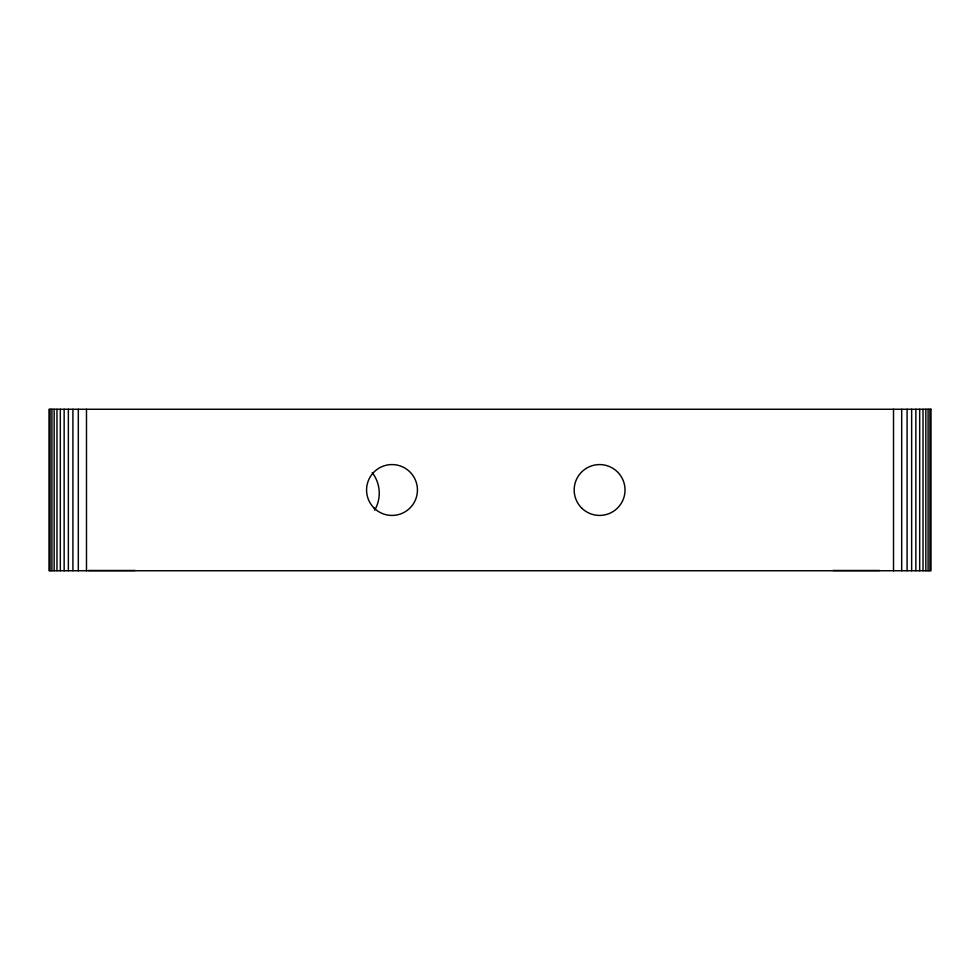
<?xml version="1.0" encoding="UTF-8"?>
<svg xmlns="http://www.w3.org/2000/svg" width="980" height="980" viewBox="0 0 980 980"><rect width="100%" height="100%" fill="white"/><g stroke="black" fill="none" stroke-linecap="round" stroke-linejoin="round"><path stroke-width="1.47" d="M88.58 570.483L135.093 570.483M833.086 570.483L879.587 570.483M929.922 409.26L929.922 570.74M928.085 409.26L928.085 570.74M925.843 409.26L925.843 570.74M923.025 409.26L923.025 570.74M919.681 409.26L919.681 570.74M915.859 409.26L915.859 570.74M911.645 409.26L911.645 570.74M907.088 409.26L907.088 570.74M901.686 409.26L901.686 570.74M893.515 409.26L893.515 570.74M86.485 409.26L86.485 570.74M78.314 409.26L78.314 570.74M72.912 409.26L72.912 570.74M68.355 409.26L68.355 570.74M64.141 409.26L64.141 570.74M60.319 409.26L60.319 570.74M56.975 409.26L56.975 570.74M54.157 409.26L54.157 570.74M51.916 409.26L51.916 570.74M50.078 409.26L50.078 570.74M372.229 472.581A33.908 33.908 0 0 1 374.691 510.188M931 409.26L49 409.26L49 570.74L931 570.74L931 409.26M374.017 507.983A25.431 25.431 0 0 0 416.574 496.578A25.431 25.431 0 0 0 385.422 465.439A25.431 25.431 0 0 0 374.017 507.983M581.618 507.983A25.431 25.431 0 0 0 624.162 496.578A25.431 25.431 0 0 0 593.023 465.439A25.431 25.431 0 0 0 581.618 507.983"/></g></svg>
